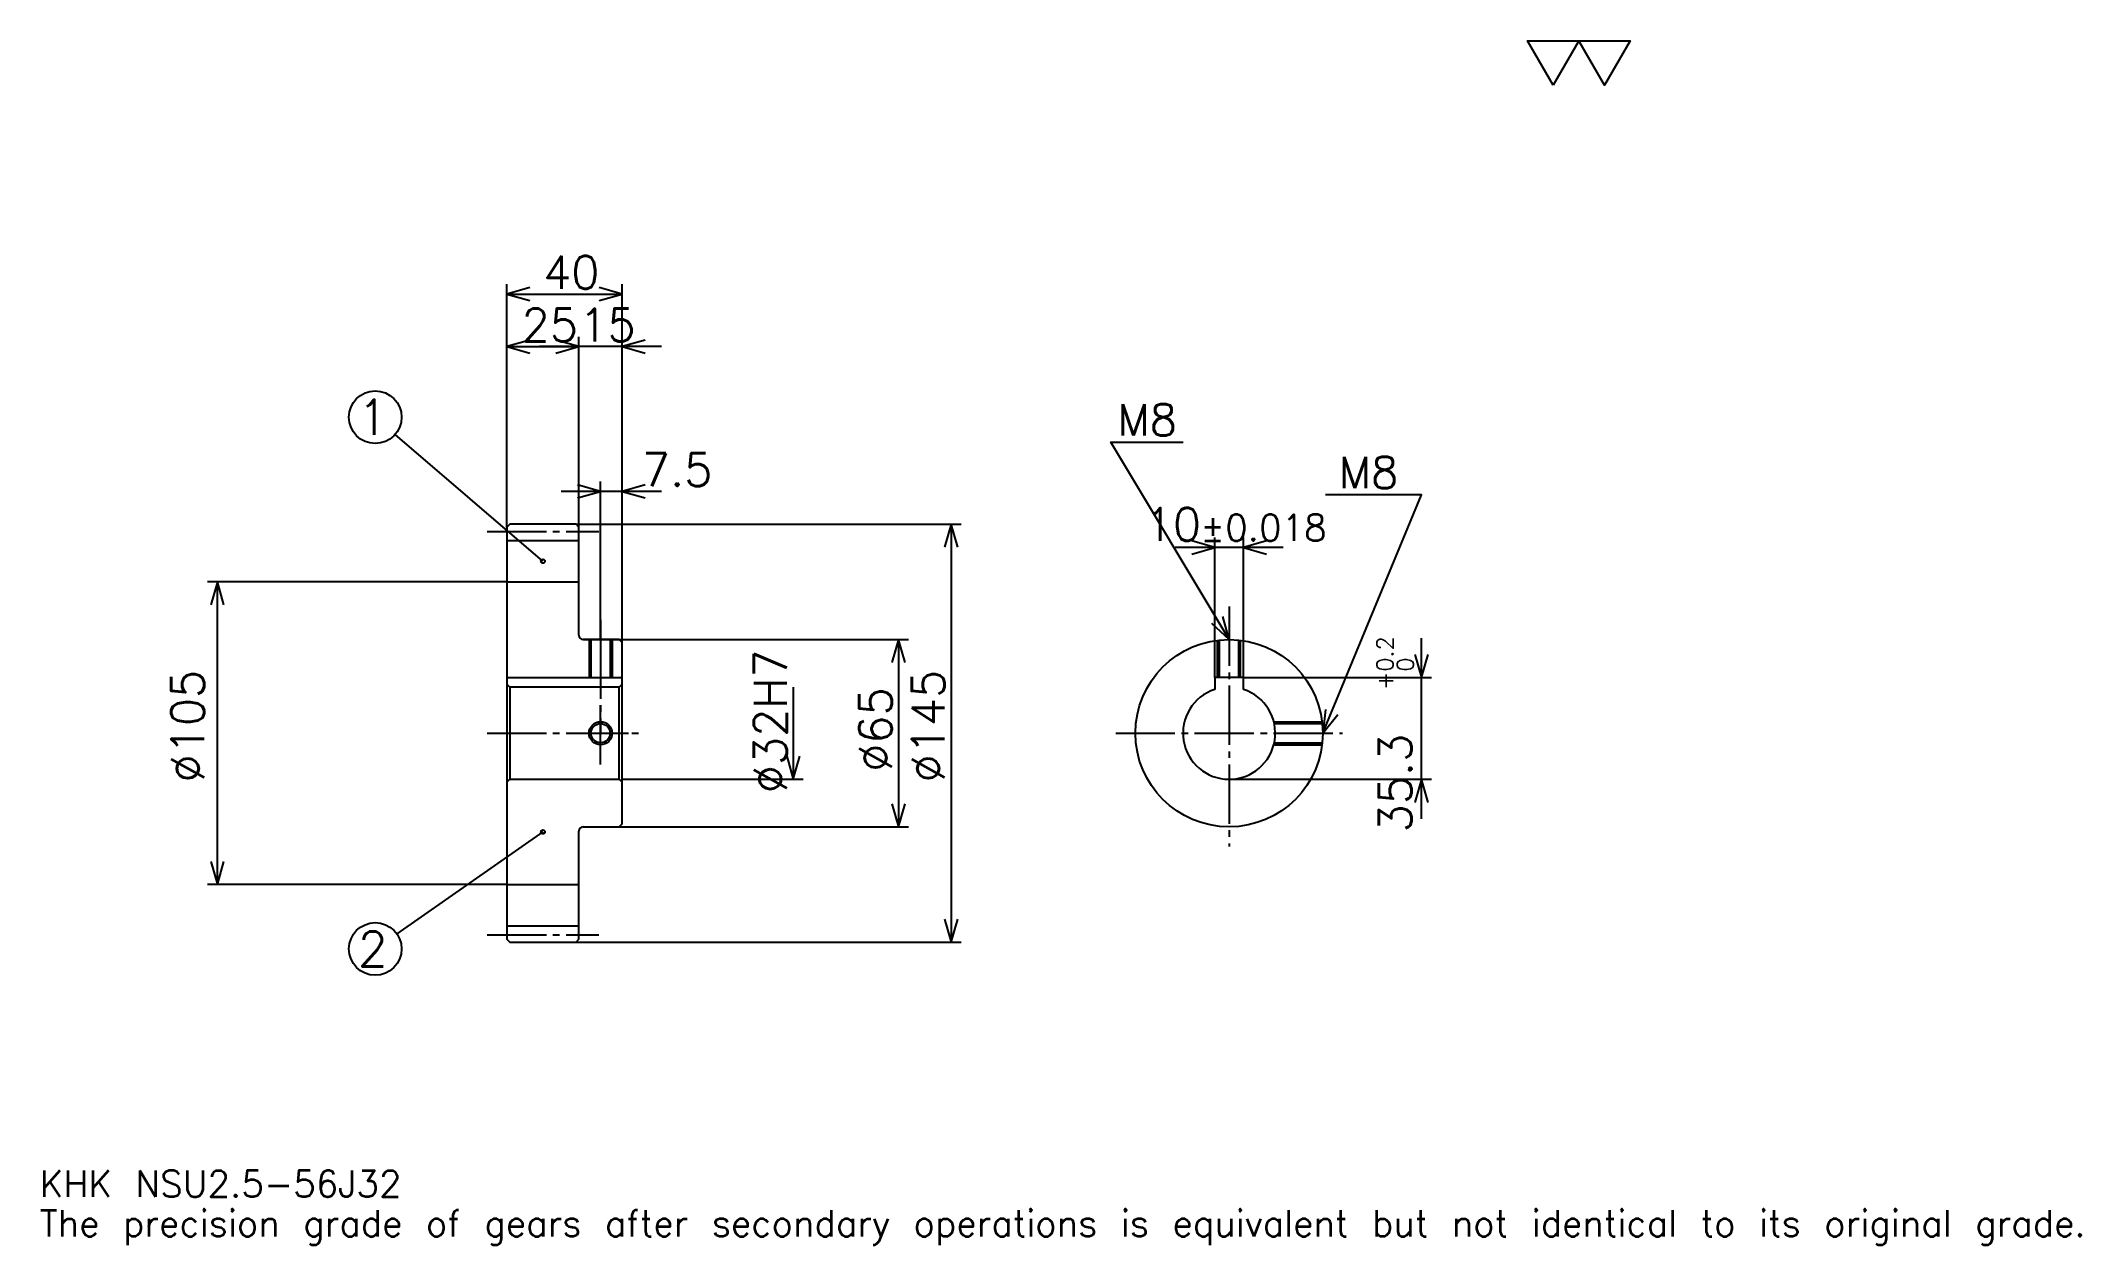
# Model space of a CAD drawing. Extents: x 23 to 731, y 8 to 426.
import ezdxf

# ---------------------------------------------------------------- set-up
doc = ezdxf.new("R2010")
doc.units = 0
doc.linetypes.add('DASHDOT', pattern=[27.391305, 20.543478, -2.282609, 2.282609, -2.282609])
doc.layers.get('0').update_dxf_attribs({"linetype": 'CONTINUOUS'})
doc.layers.add('DASHDOT', color=6, linetype='DASHDOT')
doc.styles.add('KANJI', font='TXT', dxfattribs={"bigfont": 'BIGFONT'})

msp = doc.modelspace()

# ---------------------------------------------------------------- linework, layer by layer
at = {"color": 5}
for p, q in [((184.891312, 258.532593), (184.891312, 341.847839)), ((224.891312, 258.532593), (224.891312, 341.847839)), ((184.891312, 338.423889), (224.891312, 338.423889)), ((184.891312, 320.163025), (209.891312, 320.163025)), ((238.58696, 320.163025), (196.195663, 320.163025)), ((209.891312, 258.532593), (209.891312, 323.586975)), ((197.391312, 245.720108), (146.164429, 289.734558)), ((238.58696, 269.945648), (203.695663, 269.945648)), ((217.391312, 258.532593), (217.391312, 273.369568)), ((184.891312, 257.532593), (184.891312, 258.532593)), ((208.891312, 258.532593), (224.891312, 258.532593)), ((209.891312, 257.532593), (209.891312, 258.532593)), ((217.391312, 218.532608), (217.391312, 258.532593)), ((217.391312, 218.532608), (217.391312, 258.532593)), ((224.891312, 258.532593), (342.445679, 258.532593)), ((224.891312, 217.532608), (224.891312, 258.532593)), ((339.021729, 258.532593), (339.021729, 113.532608)), ((454.130432, 250.489136), (416.739136, 250.489136)), ((430.434784, 205.332611), (430.434784, 253.913055)), ((440.434784, 205.332611), (440.434784, 253.913055)), ((184.891312, 238.532608), (81.032616, 238.532608)), ((84.456528, 133.532608), (84.456528, 238.532608)), ((211.391312, 218.532608), (224.891312, 218.532608)), ((224.891312, 218.532608), (324.184814, 218.532608)), ((320.760864, 218.532608), (320.760864, 153.532608)), ((502.173889, 156.33696), (502.173889, 219.028259)), ((440.434784, 205.332611), (505.597839, 205.332611)), ((284.239136, 202.032608), (284.239136, 170.032608)), ((224.891312, 170.032608), (287.663055, 170.032608)), ((435.434784, 170.032608), (505.597839, 170.032608)), ((197.391312, 151.782608), (146.725388, 116.407379)), ((211.391312, 153.532608), (224.891312, 153.532608)), ((224.891312, 153.532608), (324.184814, 153.532608)), ((184.891312, 133.532608), (81.032616, 133.532608)), ((208.891312, 113.532608), (224.891312, 113.532608)), ((224.891312, 113.532608), (342.445679, 113.532608))]:
    msp.add_line(p, q, dxfattribs=at)
at = {"color": 4}
for p, q in [((184.891312, 252.907608), (209.891312, 252.907608)), ((184.891312, 238.532608), (209.891312, 238.532608)), ((184.891312, 205.332611), (224.891312, 205.332611)), ((185.891312, 202.032608), (185.891312, 170.032608)), ((223.891312, 202.032608), (224.891312, 203.032608)), ((223.891312, 170.032608), (224.891312, 169.032608)), ((184.891312, 133.532608), (209.891312, 133.532608)), ((184.891312, 119.157608), (209.891312, 119.157608))]:
    msp.add_line(p, q, dxfattribs=at)
at = {"color": 7}
msp.add_lwpolyline([(547.826111, 410.869568), (538.92395, 426.299988), (574.532654, 426.299988), (565.630432, 410.869568), (556.728271, 426.299988), (547.826111, 410.869568)], dxfattribs=at)
at = {"color": 5}
for points in [[(192.880447, 340.706512), (184.891312, 338.423889), (192.880447, 336.141296)], [(216.902176, 336.141296), (224.891312, 338.423889), (216.902176, 340.706512)], [(192.880447, 322.445648), (184.891312, 320.163025), (192.880447, 317.880432)], [(201.902176, 317.880432), (209.891312, 320.163025), (201.902176, 322.445648)], [(201.902176, 317.880432), (209.891312, 320.163025), (201.902176, 322.445648)], [(232.880447, 322.445648), (224.891312, 320.163025), (232.880447, 317.880432)], [(435.434784, 218.532608), (394.347839, 287.010864), (419.456543, 287.010864)], [(209.402176, 267.663025), (217.391312, 269.945648), (209.402176, 272.228271)], [(232.880447, 272.228271), (224.891312, 269.945648), (232.880447, 267.663025)], [(467.934814, 186.032608), (502.17395, 268.75), (468.847839, 268.75)], [(341.304352, 250.543488), (339.021729, 258.532593), (336.739136, 250.543488)], [(422.445648, 248.206528), (430.434784, 250.489136), (422.445648, 252.771744)], [(448.423889, 252.771744), (440.434784, 250.489136), (448.423889, 248.206528)], [(86.739136, 230.543472), (84.456528, 238.532608), (82.17392, 230.543472)], [(429.367096, 224.208832), (435.434784, 218.532608), (433.281738, 226.557617)], [(323.043488, 210.543472), (320.760864, 218.532608), (318.478271, 210.543472)], [(499.891296, 213.321732), (502.173889, 205.332611), (504.456543, 213.321732)], [(468.881226, 194.287354), (467.934814, 186.032608), (473.099365, 192.541336)], [(281.956543, 178.021744), (284.239136, 170.032608), (286.521729, 178.021744)], [(504.456543, 162.043472), (502.173889, 170.032608), (499.891296, 162.043472)], [(318.478271, 161.521744), (320.760864, 153.532608), (323.043488, 161.521744)], [(82.17392, 141.521744), (84.456528, 133.532608), (86.739136, 141.521744)], [(336.739136, 121.521736), (339.021729, 113.532608), (341.304352, 121.521736)]]:
    msp.add_lwpolyline(points, dxfattribs=at)
at = {"color": 4}
for points in [[(209.891312, 220.032608), (209.891312, 257.532593), (208.891312, 258.532593), (185.891312, 258.532593), (184.891312, 257.532593), (184.891312, 169.032608)], [(211.391312, 153.532608), (223.891312, 153.532608), (224.891312, 154.532608), (224.891312, 217.532608), (223.891312, 218.532608), (211.391312, 218.532608)], [(213.391312, 218.532608), (213.391312, 205.332611)], [(214.066315, 218.532608), (214.066315, 205.332611)], [(220.716309, 218.532608), (220.716309, 205.332611)], [(221.391312, 218.532608), (221.391312, 205.332611)], [(431.434784, 205.332611), (431.434784, 218.285522)], [(432.109802, 205.332611), (432.109802, 218.362076)], [(438.759766, 205.332611), (438.759766, 218.362076)], [(439.434784, 205.332611), (439.434784, 218.285522)], [(440.434784, 201.231293), (440.434784, 205.332611), (430.434784, 205.332611), (430.434784, 201.231293)], [(184.891312, 169.032608), (185.891312, 170.032608), (223.891312, 170.032608), (223.891312, 202.032608), (185.891312, 202.032608), (184.891312, 203.032608)], [(450.926697, 190.032608), (467.687683, 190.032608)], [(451.08551, 189.357605), (467.764221, 189.357605)], [(450.926697, 182.032608), (467.687683, 182.032608)], [(451.08551, 182.707611), (467.764221, 182.707611)], [(184.891312, 169.032608), (184.891312, 114.532608), (185.891312, 113.532608), (208.891312, 113.532608), (209.891312, 114.532608), (209.891312, 152.032608)]]:
    msp.add_lwpolyline(points, dxfattribs=at)
at = {"color": 5}
for centre, radius in [((139.239136, 295.684784), 9.130435), ((197.391312, 245.720108), 0.684783), ((197.391312, 151.782608), 0.684783), ((139.239136, 111.180435), 9.130435)]:
    msp.add_circle(centre, radius, dxfattribs=at)
at = {"color": 4}
for centre, radius in [((435.434784, 186.032608), 32.5), ((217.391312, 186.032608), 3.325)]:
    msp.add_circle(centre, radius, dxfattribs=at)
at = {"color": 7}
msp.add_circle((217.391312, 186.032608), 4, dxfattribs=at)
at = {"color": 4}
for centre, radius, start, end in [((211.391312, 220.032608), 1.5, 180, 270), ((435.434784, 186.032608), 16, 108.209957329, 71.790042671), ((211.391312, 152.032608), 1.5, 90, 180)]:
    msp.add_arc(centre, radius, start, end, dxfattribs=at)
at = {"layer": 'DASHDOT', "color": 7}
for p, q in [((178.043488, 256.032593), (216.739136, 256.032593)), ((435.434784, 229.945648), (435.434784, 146.684784)), ((217.391312, 218.532608), (217.391312, 186.032608)), ((178.043488, 186.032608), (231.739136, 186.032608)), ((396.086975, 186.032608), (474.782593, 186.032608)), ((178.043488, 116.032608), (216.739136, 116.032608))]:
    msp.add_line(p, q, dxfattribs=at)
for points in [[(217.391312, 225.380432), (217.391312, 198.484787)], [(217.391312, 175.184784), (217.391312, 196.880432)], [(206.543488, 186.032608), (228.239136, 186.032608)]]:
    msp.add_lwpolyline(points, dxfattribs=at)

# ---------------------------------------------------------------- texts
at = {"color": 7, "style": 'KANJI'}
for s, height, p in [('40', 11.413043, (197.472839, 340.25)), ('25', 11.413043, (189.972839, 321.989136)), ('15', 11.413043, (209.972839, 321.989136)), ('1', 12.173913, (133.152191, 289.597839)), ('M8', 10.956522, (396.630432, 289.293488)), ('7.5', 11.413043, (231.739136, 271.771729)), ('M8', 10.956522, (473.413025, 271.032593)), ('10', 11.413043, (406.169495, 252.771744)), ('%%p0.018', 9.130435, (425.456116, 252.771744)), ('2', 12.173913, (133.152191, 105.093475)), ('KHK NSU2.5-56J32', 9.130435, (22.826086, 25.108696)), ('The precision grade of gears after secondary operations is equivalent but not identical to its original grade.', 9.130435, (22.826086, 11.413043))]:
    msp.add_text(s, height=height, dxfattribs=at).set_placement(p)
for s, height, p in [('%%c32H7', 11.413043, (281.956543, 165.203796)), ('0.2', 5.706522, (492.358704, 207.401398)), ('%%c105', 11.413043, (79.891312, 168.91304)), ('%%c145', 11.413043, (336.739136, 168.91304)), ('+', 5.706522, (492.358704, 201.010101)), ('0', 5.706522, (499.434753, 207.401398)), ('%%c65', 11.413043, (318.478271, 172.622284)), ('35.3', 11.413043, (498.75, 151.609924))]:
    msp.add_text(s, height=height, rotation=90, dxfattribs=at).set_placement(p)

doc.saveas('drawing.dxf')
